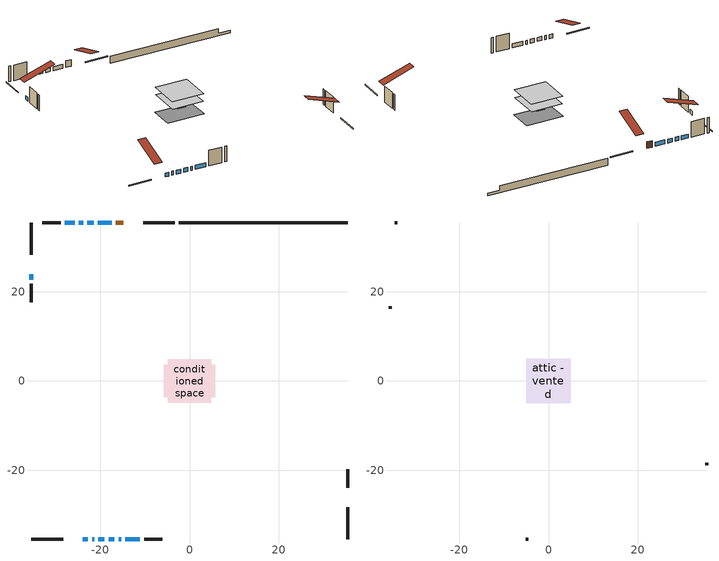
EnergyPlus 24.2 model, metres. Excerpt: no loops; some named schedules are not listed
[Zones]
conditioned space
 floor outside (Floor1 construction): -1.24,-1.24 -1.24,1.24 1.24,1.24 1.24,-1.24 z1.22
 floor adiabatic (AdiabaticFloorConstruction): -4.85,-4.85 -4.85,4.85 4.85,4.85 4.85,-4.85 z3.66
 floor foundation (Slab1 construction): -5.79,-3.66 -5.79,3.66 5.79,3.66 5.79,-3.66 z-0.99
 wall outside (RimJoist1 construction): -3.32,35.41 -10.41,35.41 / -35.41,-35.41 -28.32,-35.41 / -35.41,35.41 -35.41,28.32 / 35.41,-35.41 35.41,-28.32 z1.22:1.52
 wall outside (AdiabaticWallConstruction 1): -14.82,35.41 -16.52,35.41 z1.22:3.25
 wall outside (AdiabaticWallConstruction): -17.44,35.41 -20.54,35.41 / -35.41,23.91 -35.41,22.74 / -21.46,35.41 -22.86,35.41 / -23.91,-35.41 -22.77,-35.41 / -21.85,-35.41 -21.38,-35.41 / -20.45,-35.41 -19.07,-35.41 / -23.79,35.41 -24.83,35.41 / -25.76,35.41 -27.92,35.41 / -18.14,-35.41 -16.81,-35.41 / -15.88,-35.41 -15.34,-35.41 / -14.41,-35.41 -11.11,-35.41 z1.22:2.44
 wall outside (Wall1 construction): -28.85,35.41 -32.97,35.41 / -10.18,-35.41 -6.06,-35.41 / -35.41,21.81 -35.41,17.69 / 35.41,-23.91 35.41,-19.79 z1.22:6.1
 wall foundation (FoundationWall1 construction): -2.39,35.41,-0.99 -2.39,35.41,1.22 31.63,35.41,1.22 31.63,35.41,-0.19 35.41,35.41,-0.19 35.41,35.41,-0.99
 window (WindowConstruction): -17.45,35.41 -20.54,35.41 z1.22:2.44
 window (WindowConstruction 6): -35.41,23.91 -35.41,22.74 z1.22:2.44
 window (WindowConstruction 7): -21.46,35.41 -22.86,35.41 z1.22:2.44
 window (WindowConstruction 8): -23.91,-35.41 -22.77,-35.41 z1.22:2.44
 window (WindowConstruction 9): -21.84,-35.41 -21.38,-35.41 z1.22:2.44
 window (WindowConstruction 10): -20.45,-35.41 -19.07,-35.41 z1.22:2.44
 window (WindowConstruction 1): -23.79,35.41 -24.83,35.41 z1.22:2.44
 window (WindowConstruction 2): -25.76,35.41 -27.92,35.41 z1.22:2.44
 window (WindowConstruction 3): -18.14,-35.41 -16.81,-35.41 z1.22:2.44
 window (WindowConstruction 4): -15.88,-35.41 -15.34,-35.41 z1.22:2.44
 window (WindowConstruction 5): -14.41,-35.41 -11.11,-35.41 z1.22:2.44
 door (Door): -14.82,35.41 -16.52,35.41 z1.22:3.25
 ceiling adiabatic (AdiabaticFloorConstruction): 4.85,-4.85 4.85,4.85 -4.85,4.85 -4.85,-4.85 z3.66
attic - vented
 floor to conditioned space (Floor2 construction Reversed): -4.97,-4.97 -4.97,4.97 4.97,4.97 4.97,-4.97 z6.1
 wall outside (Wall2 construction): -33.9,35.41 -34.48,35.41 / -5.13,-35.41 -4.55,-35.41 / -35.41,16.76 -35.41,16.18 / 35.41,-18.86 35.41,-18.28 z1.22:6.1
 roof outside (Roof1 construction): -13.89,35.41,6.1 -13.89,25.73,9.32 -11.34,25.73,9.32 -11.34,35.41,6.1; -24.84,-35.41,6.1 -24.84,-25.73,9.32 -27.39,-25.73,9.32 -27.39,-35.41,6.1; -35.41,24.84,6.1 -25.73,24.84,9.32 -25.73,27.39,9.32 -35.41,27.39,6.1; 35.41,-24.84,6.1 25.73,-24.84,9.32 25.73,-27.39,9.32 35.41,-27.39,6.1
[Building]
Building 1: Terrain=Suburbs
[Site:Location]
Yorkton_SK: Latitude {deg}=51.26; Longitude {deg}=-102.46; Time Zone {hr}=-6; Elevation {m}=498; Keep Site Location Information=Yes
[Site:GroundTemperature:Shallow]
-4.19528, -6.84742, -7.05981, -5.80124, -0.748752, 4.2802, 8.64002, 11.4019, 11.6365, 9.39021, 5.14156, 0.266876
[Site:WaterMainsTemperature]
Calculation Method=Schedule; Temperature Schedule=mains temperature schedule
[Material] Roughness=Rough; Thermal Absorptance=0.9
Name | Thickness {m} | Conductivity {W/m-K} | Density {kg/m3} | Specific Heat {J/kg-K} | Solar Absorptance | Visible Absorptance
asphalt or fiberglass shingles | 0.00635 | 0.162714 | 1121.4 | 1465.45 | 0.84 | 0.84
ceiling loosefill ins | 0.169333 | 0.0480833 | 16.02 | 1046.75 | 0.7 | 0.7
ceiling stud and cavity | 0.1397 | 0.0826429 | 65.682 | 1177.47 | 0.7 | 0.7
concrete 4.0 in. | 0.1016 | 1.803125 | 2242.8 | 837.4 | 0.7 | 0.7
concrete 8.0 in. | 0.2032 | 1.803125 | 2242.8 | 837.4 | 0.7 | 0.7
door material | 0.04445 | 0.0451087 | 512.64 | 1214.23 | 0.7 | 0.7
exterior vertical ins | 0.0457286 | 0.029427 | 32.04 | 1214.23 | 0.7 | 0.7
floor covering | 0.0127 | 0.0433444 | 54.468 | 1339.84 | 0.6 | 0.6
floor rigid ins | 0.103632 | 0.029427 | 32.04 | 1214.23 | 0.7 | 0.7
floor rigid ins 1; wall rigid ins | 0.512978 | 0.029427 | 32.04 | 1214.23 | 0.7 | 0.7
floor stud and cavity | 0.1397 | 0.235985 | 92.3553 | 1139.71 | 0.7 | 0.7
floor stud and cavity 1 | 0.1397 | 1.75129 | 37.0049 | 1207.88 | 0.7 | 0.7
furniture material conditioned space 1 | 0.1524 | 0.115458 | 640.8 | 1214.23 | 0.6 | 0.6
gypsum board | 0.0127 | 0.160291 | 801 | 837.4 | 0.6 | 0.6
gypsum board 1 | 0.0127 | 0.160291 | 801 | 837.4 | 0.7 | 0.7
osb sheathing 0.5 in. | 0.0127 | 0.115458 | 512.64 | 1214.23 | 0.7 | 0.7
osb sheathing 0.75 in. | 0.01905 | 0.115458 | 512.64 | 1214.23 | 0.7 | 0.7
osb sheathing 2.0 in. | 0.0508 | 0.115458 | 512.64 | 1214.23 | 0.7 | 0.7
rim joist stud and cavity | 0.0508 | 0.0310022 | 125.044 | 1163.47 | 0.6 | 0.6
wall stud and cavity | 0.1397 | 0.0930111 | 139.0536 | 1170.24 | 0.7 | 0.7
wall stud and cavity 1 | 0.0889 | 6.1454 | 50.32683 | 1063.81 | 0.6 | 0.6
wall stud and cavity 2 | 0.0889 | 0.380278 | 52.3479 | 1209.89 | 0.7 | 0.7
wall stud and cavity 3 | 0.0889 | 0.391764 | 83.0341 | 1211.67 | 0.7 | 0.7
wood siding | 0.0254 | 0.102417 | 544.68 | 1172.36 | 0 | 0
wood siding 1 | 0.00254 | 0.102417 | 544.68 | 1172.36 | 0 | 0
wood siding 2; wood siding 3; wood siding 4 | 0.0254 | 0.102417 | 544.68 | 1172.36 | 0.7 | 0.7
[WindowMaterial:SimpleGlazingSystem]
Name | U-Factor {W/m2-K} | Solar Heat Gain Coefficient
WindowMaterial | 4.210237 | 0.68
WindowMaterial 1 | 2.93212 | 0.66
WindowMaterial 2 | 2.77711 | 0.66
WindowMaterial 3 | 2.779381 | 0.66
WindowMaterial 4 | 2.76405 | 0.62
WindowMaterial 5 | 2.93325 | 0.66
WindowMaterial 6 | 2.938365 | 0.65
WindowMaterial 7 | 2.97414 | 0.61
WindowMaterial 8 | 2.93382 | 0.66
[Construction]
AdiabaticFloorConstruction: floor stud and cavity 1, floor rigid ins 1, osb sheathing 0.75 in., floor covering
AdiabaticWallConstruction: wood siding 3, wall rigid ins, wall stud and cavity 2, gypsum board
AdiabaticWallConstruction 1: wood siding 4, wall rigid ins, wall stud and cavity 2, gypsum board
Door: door material
Floor1 construction: floor stud and cavity, floor rigid ins, osb sheathing 0.75 in., floor covering
Floor2 construction Reversed: gypsum board, ceiling stud and cavity, ceiling loosefill ins
FoundationWall1 construction: concrete 8.0 in., gypsum board 1
furniture construction conditioned space 1: furniture material conditioned space 1
PartitionWallConstruction: gypsum board, wall stud and cavity 3, gypsum board
RimJoist1 construction: wood siding 2, osb sheathing 2.0 in., rim joist stud and cavity
Roof1 construction: asphalt or fiberglass shingles
Slab1 construction: concrete 4.0 in.
Wall1 construction: wood siding, osb sheathing 0.5 in., wall stud and cavity, gypsum board
Wall2 construction: wood siding 1, wall stud and cavity 1
WindowConstruction: WindowMaterial
WindowConstruction 1; WindowConstruction 5: WindowMaterial 1
WindowConstruction 10: WindowMaterial 8
WindowConstruction 2: WindowMaterial 2
WindowConstruction 3; WindowConstruction 6: WindowMaterial 3
WindowConstruction 4: WindowMaterial 4
WindowConstruction 7: WindowMaterial 5
WindowConstruction 8: WindowMaterial 6
WindowConstruction 9: WindowMaterial 7
[Zone] Multiplier=1; Part of Total Floor Area=Yes
Name | Volume {m3}
attic - vented | 51.7274
conditioned space | 447.3
[Space]
Name | Zone | Volume {m3}
attic - vented 1 | attic - vented | 51.7274
conditioned space 1 | conditioned space | 447.3
[ZoneInfiltration:EffectiveLeakageArea]
infil attic - vented 1: Zone or Space=attic - vented 1; Schedule=Always On Discrete; Effective Air Leakage Area {cm2}=3435.13; Stack Coefficient=0.000563488; Wind Coefficient=1.60385e-05
[ZoneMixing]
whole house fan mix: Zone or Space=attic - vented; Schedule=Always On Continuous; Design Flow Rate Calculation Method=Flow/Zone; Design Flow Rate {m3/s}=0; Source Zone or Space=conditioned space
[SurfaceProperty:ExposedFoundationPerimeter]
Slab1: Exposed Perimeter Calculation Method=TotalExposedPerimeter; Total Exposed Perimeter {m}=37.8
[InternalMass] Zone or ZoneList=conditioned space; Space or SpaceList=conditioned space 1
Name | Construction | Surface Area {m2}
furniture mass conditioned space 1 | furniture construction conditioned space 1 | 74.038
partition wall mass | PartitionWallConstruction | 185.095
[Lights]
interior lighting: Zone or ZoneList or Space or SpaceList=conditioned space 1; Schedule=interior lighting schedule; Design Level Calculation Method=LightingLevel; Lighting Level {W}=343.2; Return Air Fraction=0; Fraction Radiant=0.6; Fraction Visible=0.2; Fraction Replaceable=1
[People]
occupants: Zone or ZoneList or Space or SpaceList=conditioned space 1; Number of People Schedule=occupants schedule; Number of People Calculation Method=People; Number of People=3; Fraction Radiant=0.314171; Sensible Heat Fraction=0.56303; Activity Level Schedule=occupants activity schedule; Carbon Dioxide Generation Rate {m3/s-W}=0; Enable ASHRAE 55 Comfort Warnings=No; Mean Radiant Temperature Calculation Type=EnclosureAveraged
[ElectricEquipment] Zone or ZoneList or Space or SpaceList=conditioned space 1; Design Level Calculation Method=EquipmentLevel
Name | Schedule | Design Level {W} | Fraction Latent | Fraction Radiant | Fraction Lost
clothes dryer | clothes dryer schedule | 140.772 | 0.015 | 0.081 | 0.85
clothes washer | clothes washer schedule | 32.1985 | 0.03 | 0.162 | 0.7
cooking range | cooking range schedule | 215.147 | 0.08 | 0.432 | 0.2
dishwasher | dishwasher schedule | 66.8632 | 0.3 | 0.18 | 0.4
fridge | fridge schedule | 72.9452 | 0 | 0.6 | 0
mech vent house fan | mech vent house fan schedule | 0 | 0 | 0 | 1
mech vent house fan cfis | mech vent house fan cfis schedule | 0 | 0 | 0 | 0
misc plug loads | misc plug loads schedule | 494.7 | 0.045 | 0.513 | 0.1
whole house fan | Always On Discrete | 0 | 0 | 0 | 1
[OtherEquipment] Zone or ZoneList or Space or SpaceList=conditioned space 1; Design Level Calculation Method=EquipmentLevel
Name | Fuel Type | Schedule | Design Level {W} | Fraction Latent | Fraction Radiant | Fraction Lost
clothes dryer 1 | Electricity | clothes dryer schedule | 0 | 0.015 | 0.081 | 0.85
cooking range 1 | Electricity | cooking range schedule | 0 | 0.08 | 0.432 | 0.2
general water use latent | None | general water use schedule | 62.594 | 1 | 0 | 0
general water use sensible | None | general water use schedule | -61.6891 | 0 | 0.6 | 0
mech vent house fan latent load | None | Always On Discrete | 0 | 1 | 0 | 0
mech vent house fan sensible load | None | Always On Discrete | 0 | 0 | 0 | 0
water heater energy adjustment1 | NaturalGas | Always On Discrete | 0.01 | 0 | 0 | 1
[ZoneInfiltration:DesignFlowRate] Zone or ZoneList or Space or SpaceList=conditioned space 1; Schedule=Always On Discrete; Design Flow Rate Calculation Method=Flow/Zone; Design Flow Rate {m3/s}=0
infil flow; natural vent flow; whole house fan flow
[Foundation:Kiva]
Foundation Kiva 1: Initial Indoor Air Temperature {C}=21; Wall Height Above Grade {m}=1.22002; Wall Depth Below Slab {m}=0.2032; Custom Block Material Name 1=exterior vertical ins; Custom Block Depth 1 {m}=2.21001; Custom Block X Position 1 {m}=0.2159; Custom Block Z Position 1 {m}=0
[Foundation:Kiva:Settings]
Soil Conductivity {W/m-K}=0.849921; Soil Density {kg/m3}=1842.3; Soil Specific Heat {J/kg-K}=418.7; Ground Solar Absorptivity=0.9; Ground Thermal Absorptivity=0.9; Ground Surface Roughness {m}=0.03; Far-Field Width {m}=40; Deep-Ground Boundary Condition=ZeroFlux; Deep-Ground Depth {m}=40; Minimum Cell Dimension {m}=0.2; Maximum Cell Growth Coefficient=3; Simulation Timestep=Timestep
[Exterior:Lights]
exterior lighting: Schedule=exterior lighting schedule; Design Level {W}=75.6
[Schedule:Constant]
Name | Hourly Value
Always On Continuous; mech vent house fan schedule; mech vent house fan cfis schedule; Always On Discrete | 1
occupants activity schedule | 117.228
fridge schedule | 0
[Schedule:Day:Interval]
interior lighting schedule day: No, 01:00, 0.108182, 04:00, 0.0901515, 05:00, 0.0991667, 06:00, 0.162273, 07:00, 0.270455, 08:00, 0.342576, 10:00, 0.369621, 11:00, 0.351591, 12:00, 0.333561, 13:00, 0.324545, 14:00, 0.31553, 15:00, 0.333561, 16:00, 0.369621, 17:00, 0.450758, 18:00, 0.585985, 19:00, 0.775303, 20:00, 0.955606, 21:00, 0.991667, 22:00, 0.712197, 23:00, 0.360606, 24:00, 0.162273
interior lighting schedule day 1: No, 01:00, 0.100909, 04:00, 0.0840909, 05:00, 0.0925, 06:00, 0.151364, 07:00, 0.252273, 08:00, 0.319545, 10:00, 0.344773, 11:00, 0.327955, 12:00, 0.311136, 13:00, 0.302727, 14:00, 0.294318, 15:00, 0.311136, 16:00, 0.344773, 17:00, 0.420455, 18:00, 0.546591, 19:00, 0.723182, 20:00, 0.891364, 21:00, 0.925, 22:00, 0.664318, 23:00, 0.336364, 24:00, 0.151364
interior lighting schedule day 2: No, 01:00, 0.0927273, 04:00, 0.0772727, 05:00, 0.085, 06:00, 0.139091, 07:00, 0.231818, 08:00, 0.293636, 10:00, 0.316818, 11:00, 0.301364, 12:00, 0.285909, 13:00, 0.278182, 14:00, 0.270455, 15:00, 0.285909, 16:00, 0.316818, 17:00, 0.386364, 18:00, 0.502273, 19:00, 0.664545, 20:00, 0.819091, 21:00, 0.85, 22:00, 0.610455, 23:00, 0.309091, 24:00, 0.139091
interior lighting schedule default day: No, 24:00, 0
[Schedule:Week:Daily]
interior lighting schedule Week Rule - Jan1-Jan27: interior lighting schedule day, interior lighting schedule day, interior lighting schedule day, interior lighting schedule day, interior lighting schedule day, interior lighting schedule day, interior lighting schedule day, interior lighting schedule default day, interior lighting schedule default day, interior lighting schedule default day, interior lighting schedule default day, interior lighting schedule default day
interior lighting schedule Week Rule - Jan28-Feb3: interior lighting schedule day, interior lighting schedule day, interior lighting schedule day, interior lighting schedule day, interior lighting schedule day 1, interior lighting schedule day 1, interior lighting schedule day 1, interior lighting schedule default day, interior lighting schedule default day, interior lighting schedule default day, interior lighting schedule default day, interior lighting schedule default day
interior lighting schedule Week Rule - Feb4-Feb24: interior lighting schedule day 1, interior lighting schedule day 1, interior lighting schedule day 1, interior lighting schedule day 1, interior lighting schedule day 1, interior lighting schedule day 1, interior lighting schedule day 1, interior lighting schedule default day, interior lighting schedule default day, interior lighting schedule default day, interior lighting schedule default day, interior lighting schedule default day
interior lighting schedule Week Rule - Feb25-Mar3: interior lighting schedule day 1, interior lighting schedule day 1, interior lighting schedule day 1, interior lighting schedule day 1, interior lighting schedule day 2, interior lighting schedule day 2, interior lighting schedule day 2, interior lighting schedule default day, interior lighting schedule default day, interior lighting schedule default day, interior lighting schedule default day, interior lighting schedule default day
interior lighting schedule Week Rule - Mar4-Mar31: interior lighting schedule day 2, interior lighting schedule day 2, interior lighting schedule day 2, interior lighting schedule day 2, interior lighting schedule day 2, interior lighting schedule day 2, interior lighting schedule day 2, interior lighting schedule default day, interior lighting schedule default day, interior lighting schedule default day, interior lighting schedule default day, interior lighting schedule default day
interior lighting schedule Week Rule - Apr1-Apr28: interior lighting schedule day 3, interior lighting schedule day 3, interior lighting schedule day 3, interior lighting schedule day 3, interior lighting schedule day 3, interior lighting schedule day 3, interior lighting schedule day 3, interior lighting schedule default day, interior lighting schedule default day, interior lighting schedule default day, interior lighting schedule default day, interior lighting schedule default day
interior lighting schedule Week Rule - Apr29-May5: interior lighting schedule day 3, interior lighting schedule day 3, interior lighting schedule day 4, interior lighting schedule day 4, interior lighting schedule day 4, interior lighting schedule day 4, interior lighting schedule day 4, interior lighting schedule default day, interior lighting schedule default day, interior lighting schedule default day, interior lighting schedule default day, interior lighting schedule default day
interior lighting schedule Week Rule - May6-May26: interior lighting schedule day 4, interior lighting schedule day 4, interior lighting schedule day 4, interior lighting schedule day 4, interior lighting schedule day 4, interior lighting schedule day 4, interior lighting schedule day 4, interior lighting schedule default day, interior lighting schedule default day, interior lighting schedule default day, interior lighting schedule default day, interior lighting schedule default day
interior lighting schedule Week Rule - May27-Jun2: interior lighting schedule day 4, interior lighting schedule day 4, interior lighting schedule day 4, interior lighting schedule day 4, interior lighting schedule day 4, interior lighting schedule day 5, interior lighting schedule day 5, interior lighting schedule default day, interior lighting schedule default day, interior lighting schedule default day, interior lighting schedule default day, interior lighting schedule default day
interior lighting schedule Week Rule - Jun3-Jun30: interior lighting schedule day 5, interior lighting schedule day 5, interior lighting schedule day 5, interior lighting schedule day 5, interior lighting schedule day 5, interior lighting schedule day 5, interior lighting schedule day 5, interior lighting schedule default day, interior lighting schedule default day, interior lighting schedule default day, interior lighting schedule default day, interior lighting schedule default day
interior lighting schedule Week Rule - Jul1-Jul28: interior lighting schedule day 6, interior lighting schedule day 6, interior lighting schedule day 6, interior lighting schedule day 6, interior lighting schedule day 6, interior lighting schedule day 6, interior lighting schedule day 6, interior lighting schedule default day, interior lighting schedule default day, interior lighting schedule default day, interior lighting schedule default day, interior lighting schedule default day
interior lighting schedule Week Rule - Jul29-Aug4: interior lighting schedule day 6, interior lighting schedule day 6, interior lighting schedule day 6, interior lighting schedule day 7, interior lighting schedule day 7, interior lighting schedule day 7, interior lighting schedule day 7, interior lighting schedule default day, interior lighting schedule default day, interior lighting schedule default day, interior lighting schedule default day, interior lighting schedule default day
interior lighting schedule Week Rule - Aug5-Aug25: interior lighting schedule day 7, interior lighting schedule day 7, interior lighting schedule day 7, interior lighting schedule day 7, interior lighting schedule day 7, interior lighting schedule day 7, interior lighting schedule day 7, interior lighting schedule default day, interior lighting schedule default day, interior lighting schedule default day, interior lighting schedule default day, interior lighting schedule default day
interior lighting schedule Week Rule - Aug26-Sep1: interior lighting schedule day 7, interior lighting schedule day 7, interior lighting schedule day 7, interior lighting schedule day 7, interior lighting schedule day 7, interior lighting schedule day 7, interior lighting schedule day 8, interior lighting schedule default day, interior lighting schedule default day, interior lighting schedule default day, interior lighting schedule default day, interior lighting schedule default day
interior lighting schedule Week Rule - Sep2-Sep29: interior lighting schedule day 8, interior lighting schedule day 8, interior lighting schedule day 8, interior lighting schedule day 8, interior lighting schedule day 8, interior lighting schedule day 8, interior lighting schedule day 8, interior lighting schedule default day, interior lighting schedule default day, interior lighting schedule default day, interior lighting schedule default day, interior lighting schedule default day
interior lighting schedule Week Rule - Sep30-Oct6: interior lighting schedule day 8, interior lighting schedule day 9, interior lighting schedule day 9, interior lighting schedule day 9, interior lighting schedule day 9, interior lighting schedule day 9, interior lighting schedule day 9, interior lighting schedule default day, interior lighting schedule default day, interior lighting schedule default day, interior lighting schedule default day, interior lighting schedule default day
interior lighting schedule Week Rule - Oct7-Oct27: interior lighting schedule day 9, interior lighting schedule day 9, interior lighting schedule day 9, interior lighting schedule day 9, interior lighting schedule day 9, interior lighting schedule day 9, interior lighting schedule day 9, interior lighting schedule default day, interior lighting schedule default day, interior lighting schedule default day, interior lighting schedule default day, interior lighting schedule default day
interior lighting schedule Week Rule - Oct28-Nov3: interior lighting schedule day 9, interior lighting schedule day 9, interior lighting schedule day 9, interior lighting schedule day 9, interior lighting schedule day 10, interior lighting schedule day 10, interior lighting schedule day 10, interior lighting schedule default day, interior lighting schedule default day, interior lighting schedule default day, interior lighting schedule default day, interior lighting schedule default day
interior lighting schedule Week Rule - Nov4-Nov24: interior lighting schedule day 10, interior lighting schedule day 10, interior lighting schedule day 10, interior lighting schedule day 10, interior lighting schedule day 10, interior lighting schedule day 10, interior lighting schedule day 10, interior lighting schedule default day, interior lighting schedule default day, interior lighting schedule default day, interior lighting schedule default day, interior lighting schedule default day
interior lighting schedule Week Rule - Nov25-Dec1: interior lighting schedule day 10, interior lighting schedule day 10, interior lighting schedule day 10, interior lighting schedule day 10, interior lighting schedule day 10, interior lighting schedule day 10, interior lighting schedule day 11, interior lighting schedule default day, interior lighting schedule default day, interior lighting schedule default day, interior lighting schedule default day, interior lighting schedule default day
interior lighting schedule Week Rule - Dec2-Dec31: interior lighting schedule day 11, interior lighting schedule day 11, interior lighting schedule day 11, interior lighting schedule day 11, interior lighting schedule day 11, interior lighting schedule day 11, interior lighting schedule day 11, interior lighting schedule default day, interior lighting schedule default day, interior lighting schedule default day, interior lighting schedule default day, interior lighting schedule default day
occupants schedule Week Rule - Jan1-Dec31: occupants schedule day, occupants schedule day, occupants schedule day, occupants schedule day, occupants schedule day, occupants schedule day, occupants schedule day, occupants schedule default day, occupants schedule default day, occupants schedule default day, occupants schedule default day, occupants schedule default day
clothes dryer schedule Week Rule - Jan1-Dec31: clothes dryer schedule day, clothes dryer schedule day, clothes dryer schedule day, clothes dryer schedule day, clothes dryer schedule day, clothes dryer schedule day, clothes dryer schedule day, clothes dryer schedule default day, clothes dryer schedule default day, clothes dryer schedule default day, clothes dryer schedule default day, clothes dryer schedule default day
clothes washer schedule Week Rule - Jan1-Dec31: clothes washer schedule day, clothes washer schedule day, clothes washer schedule day, clothes washer schedule day, clothes washer schedule day, clothes washer schedule day, clothes washer schedule day, clothes washer schedule default day, clothes washer schedule default day, clothes washer schedule default day, clothes washer schedule default day, clothes washer schedule default day
cooking range schedule Week Rule - Jan1-Dec31: cooking range schedule day, cooking range schedule day, cooking range schedule day, cooking range schedule day, cooking range schedule day, cooking range schedule day, cooking range schedule day, cooking range schedule default day, cooking range schedule default day, cooking range schedule default day, cooking range schedule default day, cooking range schedule default day
dishwasher schedule Week Rule - Jan1-Dec31: dishwasher schedule day, dishwasher schedule day, dishwasher schedule day, dishwasher schedule day, dishwasher schedule day, dishwasher schedule day, dishwasher schedule day, dishwasher schedule default day, dishwasher schedule default day, dishwasher schedule default day, dishwasher schedule default day, dishwasher schedule default day
misc plug loads schedule Week Rule - Jan1-Dec31: misc plug loads schedule day, misc plug loads schedule day, misc plug loads schedule day, misc plug loads schedule day, misc plug loads schedule day, misc plug loads schedule day, misc plug loads schedule day, misc plug loads schedule default day, misc plug loads schedule default day, misc plug loads schedule default day, misc plug loads schedule default day, misc plug loads schedule default day
general water use schedule Week Rule - Jan1-Dec31: general water use schedule day, general water use schedule day, general water use schedule day, general water use schedule day, general water use schedule day, general water use schedule day, general water use schedule day, general water use schedule default day, general water use schedule default day, general water use schedule default day, general water use schedule default day, general water use schedule default day
exterior lighting schedule Week Rule - Jan1-Jan27: exterior lighting schedule day, exterior lighting schedule day, exterior lighting schedule day, exterior lighting schedule day, exterior lighting schedule day, exterior lighting schedule day, exterior lighting schedule day, exterior lighting schedule default day, exterior lighting schedule default day, exterior lighting schedule default day, exterior lighting schedule default day, exterior lighting schedule default day
exterior lighting schedule Week Rule - Jan28-Feb3: exterior lighting schedule day, exterior lighting schedule day, exterior lighting schedule day, exterior lighting schedule day, exterior lighting schedule day 1, exterior lighting schedule day 1, exterior lighting schedule day 1, exterior lighting schedule default day, exterior lighting schedule default day, exterior lighting schedule default day, exterior lighting schedule default day, exterior lighting schedule default day
exterior lighting schedule Week Rule - Feb4-Feb24: exterior lighting schedule day 1, exterior lighting schedule day 1, exterior lighting schedule day 1, exterior lighting schedule day 1, exterior lighting schedule day 1, exterior lighting schedule day 1, exterior lighting schedule day 1, exterior lighting schedule default day, exterior lighting schedule default day, exterior lighting schedule default day, exterior lighting schedule default day, exterior lighting schedule default day
exterior lighting schedule Week Rule - Feb25-Mar3: exterior lighting schedule day 1, exterior lighting schedule day 1, exterior lighting schedule day 1, exterior lighting schedule day 1, exterior lighting schedule day 2, exterior lighting schedule day 2, exterior lighting schedule day 2, exterior lighting schedule default day, exterior lighting schedule default day, exterior lighting schedule default day, exterior lighting schedule default day, exterior lighting schedule default day
exterior lighting schedule Week Rule - Mar4-Mar31: exterior lighting schedule day 2, exterior lighting schedule day 2, exterior lighting schedule day 2, exterior lighting schedule day 2, exterior lighting schedule day 2, exterior lighting schedule day 2, exterior lighting schedule day 2, exterior lighting schedule default day, exterior lighting schedule default day, exterior lighting schedule default day, exterior lighting schedule default day, exterior lighting schedule default day
exterior lighting schedule Week Rule - Apr1-Apr28: exterior lighting schedule day 3, exterior lighting schedule day 3, exterior lighting schedule day 3, exterior lighting schedule day 3, exterior lighting schedule day 3, exterior lighting schedule day 3, exterior lighting schedule day 3, exterior lighting schedule default day, exterior lighting schedule default day, exterior lighting schedule default day, exterior lighting schedule default day, exterior lighting schedule default day
exterior lighting schedule Week Rule - Apr29-May5: exterior lighting schedule day 3, exterior lighting schedule day 3, exterior lighting schedule day 4, exterior lighting schedule day 4, exterior lighting schedule day 4, exterior lighting schedule day 4, exterior lighting schedule day 4, exterior lighting schedule default day, exterior lighting schedule default day, exterior lighting schedule default day, exterior lighting schedule default day, exterior lighting schedule default day
exterior lighting schedule Week Rule - May6-May26: exterior lighting schedule day 4, exterior lighting schedule day 4, exterior lighting schedule day 4, exterior lighting schedule day 4, exterior lighting schedule day 4, exterior lighting schedule day 4, exterior lighting schedule day 4, exterior lighting schedule default day, exterior lighting schedule default day, exterior lighting schedule default day, exterior lighting schedule default day, exterior lighting schedule default day
exterior lighting schedule Week Rule - May27-Jun2: exterior lighting schedule day 4, exterior lighting schedule day 4, exterior lighting schedule day 4, exterior lighting schedule day 4, exterior lighting schedule day 4, exterior lighting schedule day 5, exterior lighting schedule day 5, exterior lighting schedule default day, exterior lighting schedule default day, exterior lighting schedule default day, exterior lighting schedule default day, exterior lighting schedule default day
exterior lighting schedule Week Rule - Jun3-Jun30: exterior lighting schedule day 5, exterior lighting schedule day 5, exterior lighting schedule day 5, exterior lighting schedule day 5, exterior lighting schedule day 5, exterior lighting schedule day 5, exterior lighting schedule day 5, exterior lighting schedule default day, exterior lighting schedule default day, exterior lighting schedule default day, exterior lighting schedule default day, exterior lighting schedule default day
exterior lighting schedule Week Rule - Jul1-Jul28: exterior lighting schedule day 6, exterior lighting schedule day 6, exterior lighting schedule day 6, exterior lighting schedule day 6, exterior lighting schedule day 6, exterior lighting schedule day 6, exterior lighting schedule day 6, exterior lighting schedule default day, exterior lighting schedule default day, exterior lighting schedule default day, exterior lighting schedule default day, exterior lighting schedule default day
exterior lighting schedule Week Rule - Jul29-Aug4: exterior lighting schedule day 6, exterior lighting schedule day 6, exterior lighting schedule day 6, exterior lighting schedule day 7, exterior lighting schedule day 7, exterior lighting schedule day 7, exterior lighting schedule day 7, exterior lighting schedule default day, exterior lighting schedule default day, exterior lighting schedule default day, exterior lighting schedule default day, exterior lighting schedule default day
exterior lighting schedule Week Rule - Aug5-Aug25: exterior lighting schedule day 7, exterior lighting schedule day 7, exterior lighting schedule day 7, exterior lighting schedule day 7, exterior lighting schedule day 7, exterior lighting schedule day 7, exterior lighting schedule day 7, exterior lighting schedule default day, exterior lighting schedule default day, exterior lighting schedule default day, exterior lighting schedule default day, exterior lighting schedule default day
exterior lighting schedule Week Rule - Aug26-Sep1: exterior lighting schedule day 7, exterior lighting schedule day 7, exterior lighting schedule day 7, exterior lighting schedule day 7, exterior lighting schedule day 7, exterior lighting schedule day 7, exterior lighting schedule day 8, exterior lighting schedule default day, exterior lighting schedule default day, exterior lighting schedule default day, exterior lighting schedule default day, exterior lighting schedule default day
exterior lighting schedule Week Rule - Sep2-Sep29: exterior lighting schedule day 8, exterior lighting schedule day 8, exterior lighting schedule day 8, exterior lighting schedule day 8, exterior lighting schedule day 8, exterior lighting schedule day 8, exterior lighting schedule day 8, exterior lighting schedule default day, exterior lighting schedule default day, exterior lighting schedule default day, exterior lighting schedule default day, exterior lighting schedule default day
exterior lighting schedule Week Rule - Sep30-Oct6: exterior lighting schedule day 8, exterior lighting schedule day 9, exterior lighting schedule day 9, exterior lighting schedule day 9, exterior lighting schedule day 9, exterior lighting schedule day 9, exterior lighting schedule day 9, exterior lighting schedule default day, exterior lighting schedule default day, exterior lighting schedule default day, exterior lighting schedule default day, exterior lighting schedule default day
exterior lighting schedule Week Rule - Oct7-Oct27: exterior lighting schedule day 9, exterior lighting schedule day 9, exterior lighting schedule day 9, exterior lighting schedule day 9, exterior lighting schedule day 9, exterior lighting schedule day 9, exterior lighting schedule day 9, exterior lighting schedule default day, exterior lighting schedule default day, exterior lighting schedule default day, exterior lighting schedule default day, exterior lighting schedule default day
exterior lighting schedule Week Rule - Oct28-Nov3: exterior lighting schedule day 9, exterior lighting schedule day 9, exterior lighting schedule day 9, exterior lighting schedule day 9, exterior lighting schedule day 10, exterior lighting schedule day 10, exterior lighting schedule day 10, exterior lighting schedule default day, exterior lighting schedule default day, exterior lighting schedule default day, exterior lighting schedule default day, exterior lighting schedule default day
exterior lighting schedule Week Rule - Nov4-Nov24: exterior lighting schedule day 10, exterior lighting schedule day 10, exterior lighting schedule day 10, exterior lighting schedule day 10, exterior lighting schedule day 10, exterior lighting schedule day 10, exterior lighting schedule day 10, exterior lighting schedule default day, exterior lighting schedule default day, exterior lighting schedule default day, exterior lighting schedule default day, exterior lighting schedule default day
exterior lighting schedule Week Rule - Nov25-Dec1: exterior lighting schedule day 10, exterior lighting schedule day 10, exterior lighting schedule day 10, exterior lighting schedule day 10, exterior lighting schedule day 10, exterior lighting schedule day 10, exterior lighting schedule day 11, exterior lighting schedule default day, exterior lighting schedule default day, exterior lighting schedule default day, exterior lighting schedule default day, exterior lighting schedule default day
exterior lighting schedule Week Rule - Dec2-Dec31: exterior lighting schedule day 11, exterior lighting schedule day 11, exterior lighting schedule day 11, exterior lighting schedule day 11, exterior lighting schedule day 11, exterior lighting schedule day 11, exterior lighting schedule day 11, exterior lighting schedule default day, exterior lighting schedule default day, exterior lighting schedule default day, exterior lighting schedule default day, exterior lighting schedule default day
[Schedule:Year]
interior lighting schedule: interior lighting schedule Week Rule - Jan1-Jan27, 1, 1, 1, 27, interior lighting schedule Week Rule - Jan28-Feb3, 1, 28, 2, 3, interior lighting schedule Week Rule - Feb4-Feb24, 2, 4, 2, 24, interior lighting schedule Week Rule - Feb25-Mar3, 2, 25, 3, 3, interior lighting schedule Week Rule - Mar4-Mar31, 3, 4, 3, 31, interior lighting schedule Week Rule - Apr1-Apr28, 4, 1, 4, 28, interior lighting schedule Week Rule - Apr29-May5, 4, 29, 5, 5, interior lighting schedule Week Rule - May6-May26, 5, 6, 5, 26, interior lighting schedule Week Rule - May27-Jun2, 5, 27, 6, 2, interior lighting schedule Week Rule - Jun3-Jun30, 6, 3, 6, 30, interior lighting schedule Week Rule - Jul1-Jul28, 7, 1, 7, 28, interior lighting schedule Week Rule - Jul29-Aug4, 7, 29, 8, 4, interior lighting schedule Week Rule - Aug5-Aug25, 8, 5, 8, 25, interior lighting schedule Week Rule - Aug26-Sep1, 8, 26, 9, 1, interior lighting schedule Week Rule - Sep2-Sep29, 9, 2, 9, 29, interior lighting schedule Week Rule - Sep30-Oct6, 9, 30, 10, 6, interior lighting schedule Week Rule - Oct7-Oct27, 10, 7, 10, 27, interior lighting schedule Week Rule - Oct28-Nov3, 10, 28, 11, 3, interior lighting schedule Week Rule - Nov4-Nov24, 11, 4, 11, 24, interior lighting schedule Week Rule - Nov25-Dec1, 11, 25, 12, 1, interior lighting schedule Week Rule - Dec2-Dec31, 12, 2, 12, 31
occupants schedule: occupants schedule Week Rule - Jan1-Dec31, 1, 1, 12, 31
clothes dryer schedule: clothes dryer schedule Week Rule - Jan1-Dec31, 1, 1, 12, 31
clothes washer schedule: clothes washer schedule Week Rule - Jan1-Dec31, 1, 1, 12, 31
cooking range schedule: cooking range schedule Week Rule - Jan1-Dec31, 1, 1, 12, 31
dishwasher schedule: dishwasher schedule Week Rule - Jan1-Dec31, 1, 1, 12, 31
misc plug loads schedule: misc plug loads schedule Week Rule - Jan1-Dec31, 1, 1, 12, 31
general water use schedule: general water use schedule Week Rule - Jan1-Dec31, 1, 1, 12, 31
exterior lighting schedule: exterior lighting schedule Week Rule - Jan1-Jan27, 1, 1, 1, 27, exterior lighting schedule Week Rule - Jan28-Feb3, 1, 28, 2, 3, exterior lighting schedule Week Rule - Feb4-Feb24, 2, 4, 2, 24, exterior lighting schedule Week Rule - Feb25-Mar3, 2, 25, 3, 3, exterior lighting schedule Week Rule - Mar4-Mar31, 3, 4, 3, 31, exterior lighting schedule Week Rule - Apr1-Apr28, 4, 1, 4, 28, exterior lighting schedule Week Rule - Apr29-May5, 4, 29, 5, 5, exterior lighting schedule Week Rule - May6-May26, 5, 6, 5, 26, exterior lighting schedule Week Rule - May27-Jun2, 5, 27, 6, 2, exterior lighting schedule Week Rule - Jun3-Jun30, 6, 3, 6, 30, exterior lighting schedule Week Rule - Jul1-Jul28, 7, 1, 7, 28, exterior lighting schedule Week Rule - Jul29-Aug4, 7, 29, 8, 4, exterior lighting schedule Week Rule - Aug5-Aug25, 8, 5, 8, 25, exterior lighting schedule Week Rule - Aug26-Sep1, 8, 26, 9, 1, exterior lighting schedule Week Rule - Sep2-Sep29, 9, 2, 9, 29, exterior lighting schedule Week Rule - Sep30-Oct6, 9, 30, 10, 6, exterior lighting schedule Week Rule - Oct7-Oct27, 10, 7, 10, 27, exterior lighting schedule Week Rule - Oct28-Nov3, 10, 28, 11, 3, exterior lighting schedule Week Rule - Nov4-Nov24, 11, 4, 11, 24, exterior lighting schedule Week Rule - Nov25-Dec1, 11, 25, 12, 1, exterior lighting schedule Week Rule - Dec2-Dec31, 12, 2, 12, 31
[Schedule:Compact]
mains temperature schedule: Through: 01/01, For: AllDays, Until: 24:00, 2.40667, Through: 01/02, For: AllDays, Until: 24:00, 2.32778, Through: 01/03, For: AllDays, Until: 24:00, 2.25, Through: 01/04, For: AllDays, Until: 24:00, 2.17333, Through: 01/05, For: AllDays, Until: 24:00, 2.09778, Through: 01/06, For: AllDays, Until: 24:00, 2.02278, Through: 01/07, For: AllDays, Until: 24:00, 1.94889, Through: 01/08, For: AllDays, Until: 24:00, 1.87611, Through: 01/09, For: AllDays, Until: 24:00, 1.80444, Through: 01/10, For: AllDays, Until: 24:00, 1.73389, Through: 01/11, For: AllDays, Until: 24:00, 1.66444, Through: 01/12, For: AllDays, Until: 24:00, 1.59611, Through: 01/13, For: AllDays, Until: 24:00, 1.52889, Through: 01/14, For: AllDays, Until: 24:00, 1.46333, Through: 01/15, For: AllDays, Until: 24:00, 1.39833, Through: 01/16, For: AllDays, Until: 24:00, 1.33444, Through: 01/17, For: AllDays, Until: 24:00, 1.27222, Through: 01/18, For: AllDays, Until: 24:00, 1.21111, Through: 01/19, For: AllDays, Until: 24:00, 1.15111, Through: 01/20, For: AllDays, Until: 24:00, 1.09222, Through: 01/21, For: AllDays, Until: 24:00, 1.035, Through: 01/22, For: AllDays, Until: 24:00, 0.978889, Through: 01/23, For: AllDays, Until: 24:00, 0.924444, Through: 01/24, For: AllDays, Until: 24:00, 0.871111, Through: 01/25, For: AllDays, Until: 24:00, 0.818889, Through: 01/26, For: AllDays, Until: 24:00, 0.768333, Through: 01/27, For: AllDays, Until: 24:00, 0.718889, Through: 01/28, For: AllDays, Until: 24:00, 0.671111, Through: 01/29, For: AllDays, Until: 24:00, 0.625, Through: 01/30, For: AllDays, Until: 24:00, 0.58, Through: 01/31, For: AllDays, Until: 24:00, 0.536111, Through: 02/01, For: AllDays, Until: 24:00, 0.494444, Through: 02/02, For: AllDays, Until: 24:00, 0.453889, Through: 02/03, For: AllDays, Until: 24:00, 0.414444, Through: 02/04, For: AllDays, Until: 24:00, 0.377222, Through: 02/05, For: AllDays, Until: 24:00, 0.341111, Through: 02/06, For: AllDays, Until: 24:00, 0.306111, Through: 02/07, For: AllDays, Until: 24:00, 0.273333, Through: 02/08, For: AllDays, Until: 24:00, 0.241667, Through: 02/09, For: AllDays, Until: 24:00, 0.211667, Through: 02/10, For: AllDays, Until: 24:00, 0.183333, Through: 02/11, For: AllDays, Until: 24:00, 0.156111, Through: 02/12, For: AllDays, Until: 24:00, 0.131111, Through: 02/13, For: AllDays, Until: 24:00, 0.107222, Through: 02/14, For: AllDays, Until: 24:00, 0.085, Through: 02/15, For: AllDays, Until: 24:00, 0.0644444, Through: 02/16, For: AllDays, Until: 24:00, 0.0455556, Through: 02/17, For: AllDays, Until: 24:00, 0.0283333, Through: 02/18, For: AllDays, Until: 24:00, 0.0127778, Through: 02/19, For: AllDays, Until: 24:00, 0, Through: 02/20, For: AllDays, Until: 24:00, 0, Through: 02/21, For: AllDays, Until: 24:00, 0, Through: 02/22, For: AllDays, Until: 24:00, 0, Through: 02/23, For: AllDays, Until: 24:00, 0, Through: 02/24, For: AllDays, Until: 24:00, 0, Through: 02/25, For: AllDays, Until: 24:00, 0, Through: 02/26, For: AllDays, Until: 24:00, 0, Through: 02/27, For: AllDays, Until: 24:00, 0, Through: 02/28, For: AllDays, Until: 24:00, 0, Through: 03/01, For: AllDays, Until: 24:00, 0, Through: 03/02, For: AllDays, Until: 24:00, 0, Through: 03/03, For: AllDays, Until: 24:00, 0, Through: 03/04, For: AllDays, Until: 24:00, 0, Through: 03/05, For: AllDays, Until: 24:00, 0, Through: 03/06, For: AllDays, Until: 24:00, 0, Through: 03/07, For: AllDays, Until: 24:00, 0, Through: 03/08, For: AllDays, Until: 24:00, 0.00777778, Through: 03/09, For: AllDays, Until: 24:00, 0.0227778, Through: 03/10, For: AllDays, Until: 24:00, 0.04, Through: 03/11, For: AllDays, Until: 24:00, 0.0583333, Through: 03/12, For: AllDays, Until: 24:00, 0.0783333, Through: 03/13, For: AllDays, Until: 24:00, 0.1, Through: 03/14, For: AllDays, Until: 24:00, 0.122778, Through: 03/15, For: AllDays, Until: 24:00, 0.147778, Through: 03/16, For: AllDays, Until: 24:00, 0.174444, Through: 03/17, For: AllDays, Until: 24:00, 0.202222, Through: 03/18, For: AllDays, Until: 24:00, 0.231667, Through: 03/19, For: AllDays, Until: 24:00, 0.262778, Through: 03/20, For: AllDays, Until: 24:00, 0.295, Through: 03/21, For: AllDays, Until: 24:00, 0.329444, Through: 03/22, For: AllDays, Until: 24:00, 0.365, Through: 03/23, For: AllDays, Until: 24:00, 0.402222, Through: 03/24, For: AllDays, Until: 24:00, 0.440556, Through: 03/25, For: AllDays, Until: 24:00, 0.480556, Through: 03/26, For: AllDays, Until: 24:00, 0.522222, Through: 03/27, For: AllDays, Until: 24:00, 0.565556, Through: 03/28, For: AllDays, Until: 24:00, 0.61, Through: 03/29, For: AllDays, Until: 24:00, 0.655556, Through: 03/30, For: AllDays, Until: 24:00, 0.703333, Through: 03/31, For: AllDays, Until: 24:00, 0.751667, Through: 04/01, For: AllDays, Until: 24:00, 0.802222, Through: 04/02, For: AllDays, Until: 24:00, 0.853889, Through: 04/03, For: AllDays, Until: 24:00, 0.906667, Through: 04/04, For: AllDays, Until: 24:00, 0.961111, Through: 04/05, For: AllDays, Until: 24:00, 1.01667, Through: 04/06, For: AllDays, Until: 24:00, 1.07333, Through: 04/07, For: AllDays, Until: 24:00, 1.13167, Through: 04/08, For: AllDays, Until: 24:00, 1.19111, Through: 04/09, For: AllDays, Until: 24:00, 1.25167, Through: 04/10, For: AllDays, Until: 24:00, 1.31389, Through: 04/11, For: AllDays, Until: 24:00, 1.37722, Through: 04/12, For: AllDays, Until: 24:00, 1.44167, Through: 04/13, For: AllDays, Until: 24:00, 1.50722, Through: 04/14, For: AllDays, Until: 24:00, 1.57389, Through: 04/15, For: AllDays, Until: 24:00, 1.64167, Through: 04/16, For: AllDays, Until: 24:00, 1.71111, Through: 04/17, For: AllDays, Until: 24:00, 1.78111, Through: 04/18, For: AllDays, Until: 24:00, 1.85278, Through: 04/19, For: AllDays, Until: 24:00, 1.925, Through: 04/20, For: AllDays, Until: 24:00, 1.99833, Through: 04/21, For: AllDays, Until: 24:00, 2.07278, Through: 04/22, For: AllDays, Until: 24:00, 2.14833, Through: 04/23, For: AllDays, Until: 24:00, 2.22444, Through: 04/24, For: AllDays, Until: 24:00, 2.30222, Through: 04/25, For: AllDays, Until: 24:00, 2.38056, Through: 04/26, For: AllDays, Until: 24:00, 2.45944, Through: 04/27, For: AllDays, Until: 24:00, 2.53944, Through: 04/28, For: AllDays, Until: 24:00, 2.62056, Through: 04/29, For: AllDays, Until: 24:00, 2.70278, Through: 04/30, For: AllDays, Until: 24:00, 2.785, Through: 05/01, For: AllDays, Until: 24:00, 2.86889, Through: 05/02, For: AllDays, Until: 24:00, 2.95278, Through: 05/03, For: AllDays, Until: 24:00, 3.03778, Through: 05/04, For: AllDays, Until: 24:00, 3.12333, Through: 05/05, For: AllDays, Until: 24:00, 3.21, Through: 05/06, For: AllDays, Until: 24:00, 3.29667, Through: 05/07, For: AllDays, Until: 24:00, 3.38444, Through: 05/08, For: AllDays, Until: 24:00, 3.47278, Through: 05/09, For: AllDays, Until: 24:00, 3.56167, Through: 05/10, For: AllDays, Until: 24:00, 3.65111, Through: 05/11, For: AllDays, Until: 24:00, 3.74111, Through: 05/12, For: AllDays, Until: 24:00, 3.83167, Through: 05/13, For: AllDays, Until: 24:00, 3.92278, Through: 05/14, For: AllDays, Until: 24:00, 4.01389, Through: 05/15, For: AllDays, Until: 24:00, 4.10611, Through: 05/16, For: AllDays, Until: 24:00, 4.19833, Through: 05/17, For: AllDays, Until: 24:00, 4.29056, Through: 05/18, For: AllDays, Until: 24:00, 4.38389, Through: 05/19, For: AllDays, Until: 24:00, 4.47722, Through: 05/20, For: AllDays, Until: 24:00, 4.57056, Through: 05/21, For: AllDays, Until: 24:00, 4.66444, Through: 05/22, For: AllDays, Until: 24:00, 4.75889, Through: 05/23, For: AllDays, Until: 24:00, 4.85278, Through: 05/24, For: AllDays, Until: 24:00, 4.94722, Through: 05/25, For: AllDays, Until: 24:00, 5.04222, Through: 05/26, For: AllDays, Until: 24:00, 5.13667, Through: 05/27, For: AllDays, Until: 24:00, 5.23167, Through: 05/28, For: AllDays, Until: 24:00, 5.32667, Through: 05/29, For: AllDays, Until: 24:00, 5.42167, Through: 05/30, For: AllDays, Until: 24:00, 5.51667, Through: 05/31, For: AllDays, Until: 24:00, 5.61167, Through: 06/01, For: AllDays, Until: 24:00, 5.70667, Through: 06/02, For: AllDays, Until: 24:00, 5.80111, Through: 06/03, For: AllDays, Until: 24:00, 5.89611, Through: 06/04, For: AllDays, Until: 24:00, 5.99056, Through: 06/05, For: AllDays, Until: 24:00, 6.085, Through: 06/06, For: AllDays, Until: 24:00, 6.17944, Through: 06/07, For: AllDays, Until: 24:00, 6.27333, Through: 06/08, For: AllDays, Until: 24:00, 6.36722, Through: 06/09, For: AllDays, Until: 24:00, 6.46111, Through: 06/10, For: AllDays, Until: 24:00, 6.55444, Through: 06/11, For: AllDays, Until: 24:00, 6.64722, Through: 06/12, For: AllDays, Until: 24:00, 6.74, Through: 06/13, For: AllDays, Until: 24:00, 6.83222, Through: 06/14, For: AllDays, Until: 24:00, 6.92389, Through: 06/15, For: AllDays, Until: 24:00, 7.015, Through: 06/16, For: AllDays, Until: 24:00, 7.10611, Through: 06/17, For: AllDays, Until: 24:00, 7.19667, Through: 06/18, For: AllDays, Until: 24:00, 7.28667, Through: 06/19, For: AllDays, Until: 24:00, 7.37611, Through: 06/20, For: AllDays, Until: 24:00, 7.46444, Through: 06/21, For: AllDays, Until: 24:00, 7.55278, Through: 06/22, For: AllDays, Until: 24:00, 7.64056, Through: 06/23, For: AllDays, Until: 24:00, 7.72722, Through: 06/24, For: AllDays, Until: 24:00, 7.81389, Through: 06/25, For: AllDays, Until: 24:00, 7.89944, Through: 06/26, For: AllDays, Until: 24:00, 7.98444, Through: 06/27, For: AllDays, Until: 24:00, 8.06833, Through: 06/28, For: AllDays, Until: 24:00, 8.15167, Through: 06/29, For: AllDays, Until: 24:00, 8.23444, Through: 06/30, For: AllDays, Until: 24:00, 8.31611, Through: 07/01, For: AllDays, Until: 24:00, 8.39667, Through: 07/02, For: AllDays, Until: 24:00, 8.47667, Through: 07/03, For: AllDays, Until: 24:00, 8.55611, Through: 07/04, For: AllDays, Until: 24:00, 8.63444, Through: 07/05, For: AllDays, Until: 24:00, 8.71167, Through: 07/06, For: AllDays, Until: 24:00, 8.78778, Through: 07/07, For: AllDays, Until: 24:00, 8.86333, Through: 07/08, For: AllDays, Until: 24:00, 8.93778, Through: 07/09, For: AllDays, Until: 24:00, 9.01111, Through: 07/10, For: AllDays, Until: 24:00, 9.08333, Through: 07/11, For: AllDays, Until: 24:00, 9.15444, Through: 07/12, For: AllDays, Until: 24:00, 9.22444, Through: 07/13, For: AllDays, Until: 24:00, 9.29333, Through: 07/14, For: AllDays, Until: 24:00, 9.36111, Through: 07/15, For: AllDays, Until: 24:00, 9.42778, Through: 07/16, For: AllDays, Until: 24:00, 9.49333, Through: 07/17, For: AllDays, Until: 24:00, 9.55778, Through: 07/18, For: AllDays, Until: 24:00, 9.62056, Through: 07/19, For: AllDays, Until: 24:00, 9.68278, Through: 07/20, For: AllDays, Until: 24:00, 9.74333, Through: 07/21, For: AllDays, Until: 24:00, 9.80278, Through: 07/22, For: AllDays, Until: 24:00, 9.86056, Through: 07/23, For: AllDays, Until: 24:00, 9.91722, Through: 07/24, For: AllDays, Until: 24:00, 9.97278, Through: 07/25, For: AllDays, Until: 24:00, 10.0272, Through: 07/26, For: AllDays, Until: 24:00, 10.08, Through: 07/27, For: AllDays, Until: 24:00, 10.1311, Through: 07/28, For: AllDays, Until: 24:00, 10.1811, Through: 07/29, For: AllDays, Until: 24:00, 10.23, Through: 07/30, For: AllDays, Until: 24:00, 10.2772, Through: 07/31, For: AllDays, Until: 24:00, 10.3228, Through: 08/01, For: AllDays, Until: 24:00, 10.3672, Through: 08/02, For: AllDays, Until: 24:00, 10.41, Through: 08/03, For: AllDays, Until: 24:00, 10.4511, Through: 08/04, For: AllDays, Until: 24:00, 10.4911, Through: 08/05, For: AllDays, Until: 24:00, 10.53, Through: 08/06, For: AllDays, Until: 24:00, 10.5667, Through: 08/07, For: AllDays, Until: 24:00, 10.6022, Through: 08/08, For: AllDays, Until: 24:00, 10.6361, Through: 08/09, For: AllDays, Until: 24:00, 10.6683, Through: 08/10, For: AllDays, Until: 24:00, 10.6994, Through: 08/11, For: AllDays, Until: 24:00, 10.7289, Through: 08/12, For: AllDays, Until: 24:00, 10.7561, Through: 08/13, For: AllDays, Until: 24:00, 10.7828, Through: 08/14, For: AllDays, Until: 24:00, 10.8072, Through: 08/15, For: AllDays, Until: 24:00, 10.83, Through: 08/16, For: AllDays, Until: 24:00, 10.8517, Through: 08/17, For: AllDays, Until: 24:00, 10.8717, Through: 08/18, For: AllDays, Until: 24:00, 10.8894, Through: 08/19, For: AllDays, Until: 24:00, 10.9061, Through: 08/20, For: AllDays, Until: 24:00, 10.9211, Through: 08/21, For: AllDays, Until: 24:00, 10.9344, Through: 08/22, For: AllDays, Until: 24:00, 10.9467, Through: 08/23, For: AllDays, Until: 24:00, 10.9567, Through: 08/24, For: AllDays, Until: 24:00, 10.965, Through: 08/25, For: AllDays, Until: 24:00, 10.9722, Through: 08/26, For: AllDays, Until: 24:00, 10.9772, Through: 08/27, For: AllDays, Until: 24:00, 10.9811, Through: 08/28, For: AllDays, Until: 24:00, 10.9828, Through: 08/29, For: AllDays, Until: 24:00, 10.9833, Through: 08/30, For: AllDays, Until: 24:00, 10.9822, Through: 08/31, For: AllDays, Until: 24:00, 10.9789, Through: 09/01, For: AllDays, Until: 24:00, 10.9744, Through: 09/02, For: AllDays, Until: 24:00, 10.9683, Through: 09/03, For: AllDays, Until: 24:00, 10.9606, Through: 09/04, For: AllDays, Until: 24:00, 10.9511, Through: 09/05, For: AllDays, Until: 24:00, 10.94, Through: 09/06, For: AllDays, Until: 24:00, 10.9272, Through: 09/07, For: AllDays, Until: 24:00, 10.9133, Through: 09/08, For: AllDays, Until: 24:00, 10.8972, Through: 09/09, For: AllDays, Until: 24:00, 10.8794, Through: 09/10, For: AllDays, Until: 24:00, 10.8606, Through: 09/11, For: AllDays, Until: 24:00, 10.84, Through: 09/12, For: AllDays, Until: 24:00, 10.8178, Through: 09/13, For: AllDays, Until: 24:00, 10.7939, Through: 09/14, For: AllDays, Until: 24:00, 10.7683, Through: 09/15, For: AllDays, Until: 24:00, 10.7411, Through: 09/16, For: AllDays, Until: 24:00, 10.7122, Through: 09/17, For: AllDays, Until: 24:00, 10.6822, Through: 09/18, For: AllDays, Until: 24:00, 10.6506, Through: 09/19, For: AllDays, Until: 24:00, 10.6172, Through: 09/20, For: AllDays, Until: 24:00, 10.5828, Through: 09/21, For: AllDays, Until: 24:00, 10.5461, Through: 09/22, For: AllDays, Until: 24:00, 10.5083, Through: 09/23, For: AllDays, Until: 24:00, 10.4694, Through: 09/24, For: AllDays, Until: 24:00, 10.4283, Through: 09/25, For: AllDays, Until: 24:00, 10.3861, Through: 09/26, For: AllDays, Until: 24:00, 10.3428, Through: 09/27, For: AllDays, Until: 24:00, 10.2972, Through: 09/28, For: AllDays, Until: 24:00, 10.2506, Through: 09/29, For: AllDays, Until: 24:00, 10.2028, Through: 09/30, For: AllDays, Until: 24:00, 10.1533, Through: 10/01, For: AllDays, Until: 24:00, 10.1028, Through: 10/02, For: AllDays, Until: 24:00, 10.0506, Through: 10/03, For: AllDays, Until: 24:00, 9.99722, Through: 10/04, For: AllDays, Until: 24:00, 9.94222, Through: 10/05, For: AllDays, Until: 24:00, 9.88611, Through: 10/06, For: AllDays, Until: 24:00, 9.82833, Through: 10/07, For: AllDays, Until: 24:00, 9.76944, Through: 10/08, For: AllDays, Until: 24:00, 9.70944, Through: 10/09, For: AllDays, Until: 24:00, 9.64833, Through: 10/10, For: AllDays, Until: 24:00, 9.58556, Through: 10/11, For: AllDays, Until: 24:00, 9.52167, Through: 10/12, For: AllDays, Until: 24:00, 9.45667, Through: 10/13, For: AllDays, Until: 24:00, 9.39056, Through: 10/14, For: AllDays, Until: 24:00, 9.32333, Through: 10/15, For: AllDays, Until: 24:00, 9.255, Through: 10/16, For: AllDays, Until: 24:00, 9.18556, Through: 10/17, For: AllDays, Until: 24:00, 9.11444, Through: 10/18, For: AllDays, Until: 24:00, 9.04278, Through: 10/19, For: AllDays, Until: 24:00, 8.97, Through: 10/20, For: AllDays, Until: 24:00, 8.89611, Through: 10/21, For: AllDays, Until: 24:00, 8.82111, Through: 10/22, For: AllDays, Until: 24:00, 8.74556, Through: 10/23, For: AllDays, Until: 24:00, 8.66833, Through: 10/24, For: AllDays, Until: 24:00, 8.59056, Through: 10/25, For: AllDays, Until: 24:00, 8.51222, Through: 10/26, For: AllDays, Until: 24:00, 8.43222, Through: 10/27, For: AllDays, Until: 24:00, 8.35167, Through: 10/28, For: AllDays, Until: 24:00, 8.27056, Through: 10/29, For: AllDays, Until: 24:00, 8.18833, Through: 10/30, For: AllDays, Until: 24:00, 8.10556, Through: 10/31, For: AllDays, Until: 24:00, 8.02167, Through: 11/01, For: AllDays, Until: 24:00, 7.93722, Through: 11/02, For: AllDays, Until: 24:00, 7.85167, Through: 11/03, For: AllDays, Until: 24:00, 7.76556, Through: 11/04, For: AllDays, Until: 24:00, 7.67889, Through: 11/05, For: AllDays, Until: 24:00, 7.59167, Through: 11/06, For: AllDays, Until: 24:00, 7.50389, Through: 11/07, For: AllDays, Until: 24:00, 7.415, Through: 11/08, For: AllDays, Until: 24:00, 7.32611, Through: 11/09, For: AllDays, Until: 24:00, 7.23667, Through: 11/10, For: AllDays, Until: 24:00, 7.14611, Through: 11/11, For: AllDays, Until: 24:00, 7.05556, Through: 11/12, For: AllDays, Until: 24:00, 6.96444, Through: 11/13, For: AllDays, Until: 24:00, 6.87278, Through: 11/14, For: AllDays, Until: 24:00, 6.78056, Through: 11/15, For: AllDays, Until: 24:00, 6.68833, Through: 11/16, For: AllDays, Until: 24:00, 6.59556, Through: 11/17, For: AllDays, Until: 24:00, 6.50222, Through: 11/18, For: AllDays, Until: 24:00, 6.40889, Through: 11/19, For: AllDays, Until: 24:00, 6.315, Through: 11/20, For: AllDays, Until: 24:00, 6.22111, Through: 11/21, For: AllDays, Until: 24:00, 6.12667, Through: 11/22, For: AllDays, Until: 24:00, 6.03278, Through: 11/23, For: AllDays, Until: 24:00, 5.93778, Through: 11/24, For: AllDays, Until: 24:00, 5.84333, Through: 11/25, For: AllDays, Until: 24:00, 5.74833, Through: 11/26, For: AllDays, Until: 24:00, 5.65333, Through: 11/27, For: AllDays, Until: 24:00, 5.55889, Through: 11/28, For: AllDays, Until: 24:00, 5.46389, Through: 11/29, For: AllDays, Until: 24:00, 5.36889, Through: 11/30, For: AllDays, Until: 24:00, 5.27389, Through: 12/01, For: AllDays, Until: 24:00, 5.17889, Through: 12/02, For: AllDays, Until: 24:00, 5.08389, Through: 12/03, For: AllDays, Until: 24:00, 4.98944, Through: 12/04, For: AllDays, Until: 24:00, 4.895, Through: 12/05, For: AllDays, Until: 24:00, 4.80056, Through: 12/06, For: AllDays, Until: 24:00, 4.70611, Through: 12/07, For: AllDays, Until: 24:00, 4.61222, Through: 12/08, For: AllDays, Until: 24:00, 4.51833, Through: 12/09, For: AllDays, Until: 24:00, 4.425, Through: 12/10, For: AllDays, Until: 24:00, 4.33167, Through: 12/11, For: AllDays, Until: 24:00, 4.23889, Through: 12/12, For: AllDays, Until: 24:00, 4.14667, Through: 12/13, For: AllDays, Until: 24:00, 4.05444, Through: 12/14, For: AllDays, Until: 24:00, 3.96278, Through: 12/15, For: AllDays, Until: 24:00, 3.87167, Through: 12/16, For: AllDays, Until: 24:00, 3.78111, Through: 12/17, For: AllDays, Until: 24:00, 3.69111, Through: 12/18, For: AllDays, Until: 24:00, 3.60111, Through: 12/19, For: AllDays, Until: 24:00, 3.51222, Through: 12/20, For: AllDays, Until: 24:00, 3.42333, Through: 12/21, For: AllDays, Until: 24:00, 3.33556, Through: 12/22, For: AllDays, Until: 24:00, 3.24833, Through: 12/23, For: AllDays, Until: 24:00, 3.16167, Through: 12/24, For: AllDays, Until: 24:00, 3.07556, Through: 12/25, For: AllDays, Until: 24:00, 2.99056, Through: 12/26, For: AllDays, Until: 24:00, 2.90556, Through: 12/27, For: AllDays, Until: 24:00, 2.82222, Through: 12/28, For: AllDays, Until: 24:00, 2.73889, Through: 12/29, For: AllDays, Until: 24:00, 2.65667, Through: 12/30, For: AllDays, Until: 24:00, 2.57556, Through: 12/31, For: AllDays, Until: 24:00, 2.495
